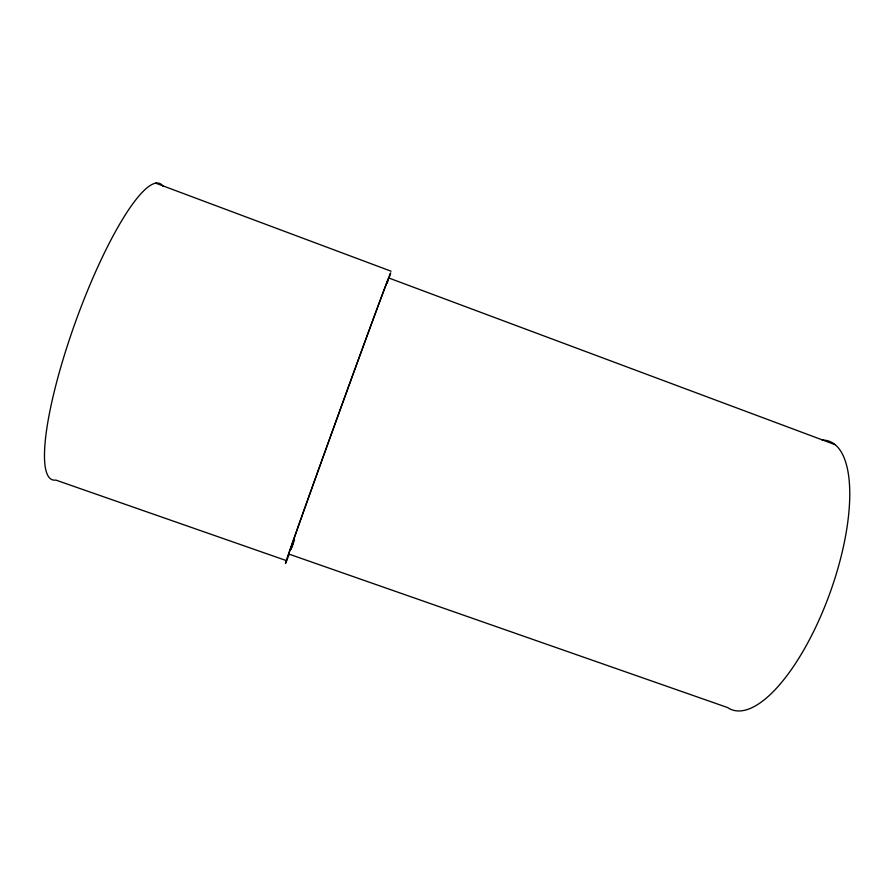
<?xml version="1.0" encoding="UTF-8"?>
<svg xmlns="http://www.w3.org/2000/svg" width="894" height="894" viewBox="0 0 894 894"><rect width="100%" height="100%" fill="white"/><g stroke="black" fill="none" stroke-linecap="round" stroke-linejoin="round"><path stroke-width="1.34" d="M286.616 560.683L55.819 480.078A157.601 31.905 -70.1 0 1 76.973 317.862A157.601 31.905 -70.1 0 1 163.289 186.466M155.59 183.114L391.08 271.206M388.655 277.945L835.097 444.676M289.254 553.945A154.863 0.916 -70.1 0 1 338.323 414.738A154.863 0.916 -70.1 0 1 388.924 278.369M294.528 539.942A154.863 0.916 -70.1 0 1 291.12 549.028M387.985 280.705A147.756 0.872 -70.1 0 1 387.191 283.063M292.819 544.245A147.756 0.872 -70.1 0 1 290.885 549.329M388.801 278.202A147.756 0.872 -70.1 0 0 339.061 412.838A147.756 0.872 -70.1 0 0 288.986 554.112L727.526 707.523A142.805 52.433 -70.1 0 0 830.761 590.755A142.805 52.433 -70.1 0 0 822.122 440.038"/></g></svg>
